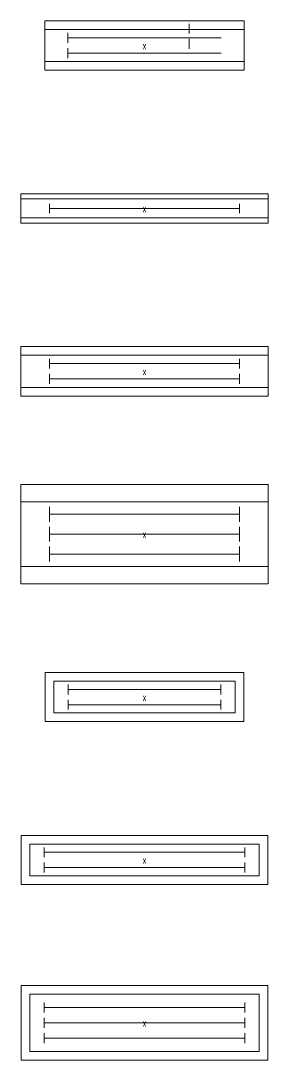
# Model space of a CAD drawing. Header units: metres. Extents: x -162 to 83385, y -62392 to -1971.
# Drawn here: x 44569 to 46116, y -16672 to -10176 of the extents above; entities that cross this region are included whole.
import ezdxf
from ezdxf.enums import TextEntityAlignment as Align

# ---------------------------------------------------------------- set-up
doc = ezdxf.new("R2010")
doc.units = ezdxf.units.M
doc.header["$LTSCALE"] = 0.5
for name, color, linetype, lineweight in [('ELIN_Attribut_01_Produkt_ID', 7, 'Continuous', 0), ('ELIN_Attribut_02_Stromkreis', 7, 'Continuous', 0), ('ELIN_Attribut_03_Verteilerbereich', 7, 'Continuous', 0), ('ELIN_Attribut_04_Montagehoehe', 7, 'Continuous', 0), ('ELIN_Attribut_05_Montageart', 7, 'Continuous', 0), ('ELIN_Attribut_06_Tuernummer', 7, 'Continuous', 0), ('ELIN_Attribut_07_Bemerkung', 7, 'Continuous', 0), ('ELIN_Attribut_08_Adresse', 7, 'Continuous', 0), ('ELIN_Attribut_10_AKZ1', 7, 'Continuous', 0), ('ELIN_Attribut_11_AKZ2', 7, 'Continuous', 0), ('ELIN_Attribut_12_Sonstiges1', 7, 'Continuous', 0), ('ELIN_Attribut_13_Sonstiges2', 7, 'Continuous', 0), ('ELIN_Attribut_14_Bauteil', 7, 'Continuous', 0), ('ELIN_Attribut_15_Ebene', 7, 'Continuous', 0), ('ELIN_Attribut_16_Raumnummer', 7, 'Continuous', 0), ('ELIN_Attribut_17_Raumname', 7, 'Continuous', 0), ('ELIN_Attribut_18_Montageabschnitt', 7, 'Continuous', 0), ('ELIN_Attribut_Basispunkt', 2, 'Continuous', 0), ('ELIN_Attribute_GEMOS', 11, 'Continuous', 0), ('ELIN_STS_DE_Einbauleuchte', 7, 'Continuous', 0), ('ELIN_STS_DE_Leuchten', 7, 'Continuous', 0), ('ELIN_STS_DE_Reinraumleuchte', 7, 'Continuous', 0)]:
    doc.layers.add(name, color=color, linetype=linetype, lineweight=lineweight)
doc.layers.get('0').off()
doc.styles.add('ELIN_Attribute', font='isocp.shx', dxfattribs={"width": 0.8})

# ---------------------------------------------------------------- blocks, each defined once
blk = doc.blocks.new('ELIN_STS_EINBAUL_1250_2F')
at = {"color": 0}
for p, q in [((-623.5, 154.5), (-623.5, -154.5)), ((623.5, 154.5), (-623.5, 154.5)), ((-623.5, 154.5), (623.5, 154.5)), ((623.5, -154.5), (623.5, 154.5)), ((-623.5, 100.4), (623.5, 100.4)), ((-479.3, 16.8), (-479.3, 78.6)), ((-479.3, 47.7), (479.3, 47.7)), ((-479.3, -16.8), (-479.3, -78.6)), ((-479.3, -47.7), (479.3, -47.7)), ((-623.5, -100.4), (623.5, -100.4)), ((-623.5, -154.5), (623.5, -154.5))]:
    blk.add_line(p, q, dxfattribs=at)
at = {"layer": 'ELIN_Attribut_01_Produkt_ID', "style": 'ELIN_Attribute', "width": 0.8, "flags": 8}
blk.add_attdef('01_PRODUKT_ID', (-586.5, -328.5, 0), '', height=150, dxfattribs=at)
at = {"layer": 'ELIN_Attribut_02_Stromkreis', "style": 'ELIN_Attribute', "width": 0.8, "flags": 8}
blk.add_attdef('02_STROMKREIS', (-586.5, 193.5, 0), '', height=150, dxfattribs=at)
at = {"layer": 'ELIN_Attribut_03_Verteilerbereich', "style": 'ELIN_Attribute', "width": 0.8, "flags": 8}
blk.add_attdef('03_VERTEILERBEREICH', (-247.5, -604.4, 0), '', height=125, dxfattribs=at)
at = {"layer": 'ELIN_Attribut_04_Montagehoehe', "style": 'ELIN_Attribute', "width": 0.8, "flags": 8}
blk.add_attdef('04_MONTAGEHOEHE', text='', height=125, dxfattribs=at).set_placement((-787.5, -54.7, 0), align=Align.RIGHT)
at = {"layer": 'ELIN_Attribut_05_Montageart', "style": 'ELIN_Attribute', "width": 0.8, "flags": 8}
blk.add_attdef('05_MONTAGEART', (-327, -328.5, 0), '', height=125, dxfattribs=at)
at = {"layer": 'ELIN_Attribut_06_Tuernummer', "style": 'ELIN_Attribute', "width": 0.8, "flags": 8}
blk.add_attdef('06_TUERNUMMER', text='', height=125, dxfattribs=at).set_placement((-708.5, -328.5, 0), align=Align.RIGHT)
at = {"layer": 'ELIN_Attribut_07_Bemerkung', "style": 'ELIN_Attribute', "width": 0.8, "flags": 8}
blk.add_attdef('07_BEMERKUNG', (-247.5, -804.4, 0), '', height=125, dxfattribs=at)
at = {"layer": 'ELIN_Attribut_08_Adresse', "style": 'ELIN_Attribute', "width": 0.8, "flags": 8}
blk.add_attdef('08_ADRESSE', (-247.5, -1004.4, 0), '', height=125, dxfattribs=at)
at = {"layer": 'ELIN_Attribut_10_AKZ1', "style": 'ELIN_Attribute', "width": 0.8, "flags": 8}
blk.add_attdef('10_AKZ1', (-247.5, -1404.4, 0), '', height=125, dxfattribs=at)
at = {"layer": 'ELIN_Attribut_11_AKZ2', "style": 'ELIN_Attribute', "width": 0.8, "flags": 8}
blk.add_attdef('11_AKZ2', (-247.5, -1604.4, 0), '', height=125, dxfattribs=at)
at = {"layer": 'ELIN_Attribut_12_Sonstiges1', "style": 'ELIN_Attribute', "width": 0.8, "flags": 8}
blk.add_attdef('12_SONSTIGES1', (-247.5, -1804.4, 0), '', height=125, dxfattribs=at)
at = {"layer": 'ELIN_Attribut_13_Sonstiges2', "style": 'ELIN_Attribute', "width": 0.8, "flags": 8}
blk.add_attdef('13_SONSTIGES2', (-247.5, -2004.4, 0), '', height=125, dxfattribs=at)
at = {"layer": 'ELIN_Attribut_14_Bauteil', "style": 'ELIN_Attribute', "width": 0.8, "flags": 8}
blk.add_attdef('14_BAUTEIL', (-247.5, -2204.4, 0), '', height=125, dxfattribs=at)
at = {"layer": 'ELIN_Attribut_15_Ebene', "style": 'ELIN_Attribute', "width": 0.8, "flags": 8}
blk.add_attdef('15_EBENE', (-247.5, -2404.4, 0), '', height=125, dxfattribs=at)
at = {"layer": 'ELIN_Attribut_16_Raumnummer', "style": 'ELIN_Attribute', "width": 0.8, "flags": 8}
blk.add_attdef('16_RAUMNUMMER', (-247.5, -2604.4, 0), '', height=125, dxfattribs=at)
at = {"layer": 'ELIN_Attribut_17_Raumname', "style": 'ELIN_Attribute', "width": 0.8, "flags": 8}
blk.add_attdef('17_RAUMNAME', (-247.5, -2804.4, 0), '', height=125, dxfattribs=at)
at = {"layer": 'ELIN_Attribut_18_Montageabschnitt', "style": 'ELIN_Attribute', "width": 0.8, "flags": 8}
blk.add_attdef('18_MONTAGEABSCHNITT', (-247.5, -3004.4, 0), '', height=125, dxfattribs=at)
at = {"layer": 'ELIN_Attribut_Basispunkt', "style": 'ELIN_Attribute', "width": 0.8, "flags": 8}
blk.add_attdef('Basispunkt', text='', height=50, dxfattribs=at).set_placement((0, 0), align=Align.MIDDLE)
at = {"layer": 'ELIN_Attribute_GEMOS', "style": 'ELIN_Attribute', "width": 0.6}
for tag, p in [('G01_PRO02ID', (1620.5, 183.6)), ('G02_BEZEICHNUNG', (1620.5, -14.6, 0)), ('G03_DESCRIPTION', (1620.5, -204.4, 0)), ('G04_GEMOS-SYMBOL', (1623.8, -404.4, 0)), ('G05_GEMOS-TYP', (1623.8, -604.4, 0)), ('G06_ORTSKENNUNG', (1620.5, -804.4, 0)), ('G08_FREI1', (1620.5, -1004.4, 0)), ('G08_FREI2', (1620.5, -1204.4, 0))]:
    blk.add_attdef(tag, p, '', height=125, dxfattribs=at)
blk = doc.blocks.new('ELIN_STS_EINBAUL_1550_1F')
at = {"color": 0}
for p, q in [((-773.5, 92), (773.5, 92)), ((-773.5, -92), (-773.5, 92)), ((773.5, 92), (-773.5, 92)), ((773.5, 92), (773.5, -92)), ((773.5, 59.8), (-773.5, 59.8)), ((-594.7, 29.4), (-594.7, -29.4)), ((594.7, 0), (-594.7, 0)), ((594.7, 29.4), (594.7, -29.4)), ((773.5, -59.8), (-773.5, -59.8)), ((773.5, -92), (-773.5, -92))]:
    blk.add_line(p, q, dxfattribs=at)
at = {"layer": 'ELIN_Attribut_01_Produkt_ID', "style": 'ELIN_Attribute', "width": 0.8, "flags": 8}
blk.add_attdef('01_PRODUKT_ID', (-619.5, -282, 0), '', height=150, dxfattribs=at)
at = {"layer": 'ELIN_Attribut_02_Stromkreis', "style": 'ELIN_Attribute', "width": 0.8, "flags": 8}
blk.add_attdef('02_STROMKREIS', (-553.5, 236.5), '', height=150, dxfattribs=at)
at = {"layer": 'ELIN_Attribut_03_Verteilerbereich', "style": 'ELIN_Attribute', "width": 0.8, "flags": 8}
blk.add_attdef('03_VERTEILERBEREICH', (-247.5, -604.4, 0), '', height=125, dxfattribs=at)
at = {"layer": 'ELIN_Attribut_04_Montagehoehe', "style": 'ELIN_Attribute', "width": 0.8, "flags": 8}
blk.add_attdef('04_MONTAGEHOEHE', text='', height=125, dxfattribs=at).set_placement((-920.5, -54.7, 0), align=Align.RIGHT)
at = {"layer": 'ELIN_Attribut_05_Montageart', "style": 'ELIN_Attribute', "width": 0.8, "flags": 8}
blk.add_attdef('05_MONTAGEART', (-364.5, -282, 0), '', height=125, dxfattribs=at)
at = {"layer": 'ELIN_Attribut_06_Tuernummer', "style": 'ELIN_Attribute', "width": 0.8, "flags": 8}
blk.add_attdef('06_TUERNUMMER', text='', height=125, dxfattribs=at).set_placement((-855, -282, 0), align=Align.RIGHT)
at = {"layer": 'ELIN_Attribut_07_Bemerkung', "style": 'ELIN_Attribute', "width": 0.8, "flags": 8}
blk.add_attdef('07_BEMERKUNG', (-247.5, -804.4, 0), '', height=125, dxfattribs=at)
at = {"layer": 'ELIN_Attribut_08_Adresse', "style": 'ELIN_Attribute', "width": 0.8, "flags": 8}
blk.add_attdef('08_ADRESSE', (-247.5, -1004.4, 0), '', height=125, dxfattribs=at)
at = {"layer": 'ELIN_Attribut_10_AKZ1', "style": 'ELIN_Attribute', "width": 0.8, "flags": 8}
blk.add_attdef('10_AKZ1', (-247.5, -1404.4, 0), '', height=125, dxfattribs=at)
at = {"layer": 'ELIN_Attribut_11_AKZ2', "style": 'ELIN_Attribute', "width": 0.8, "flags": 8}
blk.add_attdef('11_AKZ2', (-247.5, -1604.4, 0), '', height=125, dxfattribs=at)
at = {"layer": 'ELIN_Attribut_12_Sonstiges1', "style": 'ELIN_Attribute', "width": 0.8, "flags": 8}
blk.add_attdef('12_SONSTIGES1', (-247.5, -1804.4, 0), '', height=125, dxfattribs=at)
at = {"layer": 'ELIN_Attribut_13_Sonstiges2', "style": 'ELIN_Attribute', "width": 0.8, "flags": 8}
blk.add_attdef('13_SONSTIGES2', (-247.5, -2004.4, 0), '', height=125, dxfattribs=at)
at = {"layer": 'ELIN_Attribut_14_Bauteil', "style": 'ELIN_Attribute', "width": 0.8, "flags": 8}
blk.add_attdef('14_BAUTEIL', (-247.5, -2204.4, 0), '', height=125, dxfattribs=at)
at = {"layer": 'ELIN_Attribut_15_Ebene', "style": 'ELIN_Attribute', "width": 0.8, "flags": 8}
blk.add_attdef('15_EBENE', (-247.5, -2404.4, 0), '', height=125, dxfattribs=at)
at = {"layer": 'ELIN_Attribut_16_Raumnummer', "style": 'ELIN_Attribute', "width": 0.8, "flags": 8}
blk.add_attdef('16_RAUMNUMMER', (-247.5, -2604.4, 0), '', height=125, dxfattribs=at)
at = {"layer": 'ELIN_Attribut_17_Raumname', "style": 'ELIN_Attribute', "width": 0.8, "flags": 8}
blk.add_attdef('17_RAUMNAME', (-247.5, -2804.4, 0), '', height=125, dxfattribs=at)
at = {"layer": 'ELIN_Attribut_18_Montageabschnitt', "style": 'ELIN_Attribute', "width": 0.8, "flags": 8}
blk.add_attdef('18_MONTAGEABSCHNITT', (-247.5, -3004.4, 0), '', height=125, dxfattribs=at)
at = {"layer": 'ELIN_Attribut_Basispunkt', "style": 'ELIN_Attribute', "width": 0.8, "flags": 8}
blk.add_attdef('Basispunkt', text='', height=50, dxfattribs=at).set_placement((0, 0), align=Align.MIDDLE)
at = {"layer": 'ELIN_Attribute_GEMOS', "style": 'ELIN_Attribute', "width": 0.6}
for tag, p in [('G01_PRO02ID', (1620.5, 183.6)), ('G02_BEZEICHNUNG', (1620.5, -14.6, 0)), ('G03_DESCRIPTION', (1620.5, -204.4, 0)), ('G04_GEMOS-SYMBOL', (1623.8, -404.4, 0)), ('G05_GEMOS-TYP', (1623.8, -604.4, 0)), ('G06_ORTSKENNUNG', (1620.5, -804.4, 0)), ('G08_FREI1', (1620.5, -1004.4, 0)), ('G08_FREI2', (1620.5, -1204.4, 0))]:
    blk.add_attdef(tag, p, '', height=125, dxfattribs=at)
blk = doc.blocks.new('ELIN_STS_EINBAUL_1550_2F')
at = {"color": 0}
for p, q in [((-773.5, 154.5), (773.5, 154.5)), ((-773.5, -154.5), (-773.5, 154.5)), ((773.5, 154.5), (-773.5, 154.5)), ((773.5, 154.5), (773.5, -154.5)), ((773.5, 100.4), (-773.5, 100.4)), ((-594.7, 16.8), (-594.7, 78.6)), ((594.7, 16.8), (594.7, 78.6)), ((594.7, 47.7), (-594.7, 47.7)), ((-594.7, -16.8), (-594.7, -78.6)), ((594.7, -47.7), (-594.7, -47.7)), ((594.7, -16.8), (594.7, -78.6)), ((773.5, -100.4), (-773.5, -100.4)), ((773.5, -154.5), (-773.5, -154.5))]:
    blk.add_line(p, q, dxfattribs=at)
at = {"layer": 'ELIN_Attribut_01_Produkt_ID', "style": 'ELIN_Attribute', "width": 0.8, "flags": 8}
blk.add_attdef('01_PRODUKT_ID', (-623.5, -322.5, 0), '', height=150, dxfattribs=at)
at = {"layer": 'ELIN_Attribut_02_Stromkreis', "style": 'ELIN_Attribute', "width": 0.8, "flags": 8}
blk.add_attdef('02_STROMKREIS', (-564.5, 272.5), '', height=150, dxfattribs=at)
at = {"layer": 'ELIN_Attribut_03_Verteilerbereich', "style": 'ELIN_Attribute', "width": 0.8, "flags": 8}
blk.add_attdef('03_VERTEILERBEREICH', (-247.5, -604.4, 0), '', height=125, dxfattribs=at)
at = {"layer": 'ELIN_Attribut_04_Montagehoehe', "style": 'ELIN_Attribute', "width": 0.8, "flags": 8}
blk.add_attdef('04_MONTAGEHOEHE', text='', height=125, dxfattribs=at).set_placement((-925, -54.7, 0), align=Align.RIGHT)
at = {"layer": 'ELIN_Attribut_05_Montageart', "style": 'ELIN_Attribute', "width": 0.8, "flags": 8}
blk.add_attdef('05_MONTAGEART', (-367, -322.5, 0), '', height=125, dxfattribs=at)
at = {"layer": 'ELIN_Attribut_06_Tuernummer', "style": 'ELIN_Attribute', "width": 0.8, "flags": 8}
blk.add_attdef('06_TUERNUMMER', text='', height=125, dxfattribs=at).set_placement((-850.5, -322.5, 0), align=Align.RIGHT)
at = {"layer": 'ELIN_Attribut_07_Bemerkung', "style": 'ELIN_Attribute', "width": 0.8, "flags": 8}
blk.add_attdef('07_BEMERKUNG', (-247.5, -804.4, 0), '', height=125, dxfattribs=at)
at = {"layer": 'ELIN_Attribut_08_Adresse', "style": 'ELIN_Attribute', "width": 0.8, "flags": 8}
blk.add_attdef('08_ADRESSE', (-247.5, -1004.4, 0), '', height=125, dxfattribs=at)
at = {"layer": 'ELIN_Attribut_10_AKZ1', "style": 'ELIN_Attribute', "width": 0.8, "flags": 8}
blk.add_attdef('10_AKZ1', (-247.5, -1404.4, 0), '', height=125, dxfattribs=at)
at = {"layer": 'ELIN_Attribut_11_AKZ2', "style": 'ELIN_Attribute', "width": 0.8, "flags": 8}
blk.add_attdef('11_AKZ2', (-247.5, -1604.4, 0), '', height=125, dxfattribs=at)
at = {"layer": 'ELIN_Attribut_12_Sonstiges1', "style": 'ELIN_Attribute', "width": 0.8, "flags": 8}
blk.add_attdef('12_SONSTIGES1', (-247.5, -1804.4, 0), '', height=125, dxfattribs=at)
at = {"layer": 'ELIN_Attribut_13_Sonstiges2', "style": 'ELIN_Attribute', "width": 0.8, "flags": 8}
blk.add_attdef('13_SONSTIGES2', (-247.5, -2004.4, 0), '', height=125, dxfattribs=at)
at = {"layer": 'ELIN_Attribut_14_Bauteil', "style": 'ELIN_Attribute', "width": 0.8, "flags": 8}
blk.add_attdef('14_BAUTEIL', (-247.5, -2204.4, 0), '', height=125, dxfattribs=at)
at = {"layer": 'ELIN_Attribut_15_Ebene', "style": 'ELIN_Attribute', "width": 0.8, "flags": 8}
blk.add_attdef('15_EBENE', (-247.5, -2404.4, 0), '', height=125, dxfattribs=at)
at = {"layer": 'ELIN_Attribut_16_Raumnummer', "style": 'ELIN_Attribute', "width": 0.8, "flags": 8}
blk.add_attdef('16_RAUMNUMMER', (-247.5, -2604.4, 0), '', height=125, dxfattribs=at)
at = {"layer": 'ELIN_Attribut_17_Raumname', "style": 'ELIN_Attribute', "width": 0.8, "flags": 8}
blk.add_attdef('17_RAUMNAME', (-247.5, -2804.4, 0), '', height=125, dxfattribs=at)
at = {"layer": 'ELIN_Attribut_18_Montageabschnitt', "style": 'ELIN_Attribute', "width": 0.8, "flags": 8}
blk.add_attdef('18_MONTAGEABSCHNITT', (-247.5, -3004.4, 0), '', height=125, dxfattribs=at)
at = {"layer": 'ELIN_Attribut_Basispunkt', "style": 'ELIN_Attribute', "width": 0.8, "flags": 8}
blk.add_attdef('Basispunkt', text='', height=50, dxfattribs=at).set_placement((0, 0), align=Align.MIDDLE)
at = {"layer": 'ELIN_Attribute_GEMOS', "style": 'ELIN_Attribute', "width": 0.6}
for tag, p in [('G01_PRO02ID', (1620.5, 183.6)), ('G02_BEZEICHNUNG', (1620.5, -14.6, 0)), ('G03_DESCRIPTION', (1620.5, -204.4, 0)), ('G04_GEMOS-SYMBOL', (1623.8, -404.4, 0)), ('G05_GEMOS-TYP', (1623.8, -604.4, 0)), ('G06_ORTSKENNUNG', (1620.5, -804.4, 0)), ('G08_FREI1', (1620.5, -1004.4, 0)), ('G08_FREI2', (1620.5, -1204.4, 0))]:
    blk.add_attdef(tag, p, '', height=125, dxfattribs=at)
blk = doc.blocks.new('ELIN_STS_EINBAUL_1550_3F')
at = {"color": 0}
for p, q in [((-773.5, 311), (-773.5, -311)), ((773.5, 311), (-773.5, 311)), ((-773.5, 311), (773.5, 311)), ((773.5, -311), (773.5, 311)), ((-773.5, 202.1), (773.5, 202.1)), ((-594.7, 171), (-594.7, 77.7)), ((594.7, 171), (594.7, 77.7)), ((-594.7, 124.4), (594.7, 124.4)), ((-594.7, 46.6), (-594.7, -46.6)), ((-594.7, 0), (594.7, 0)), ((594.7, 46.6), (594.7, -46.6)), ((-594.7, -77.7), (-594.7, -171)), ((-594.7, -124.4), (594.7, -124.4)), ((594.7, -77.7), (594.7, -171)), ((-773.5, -202.1), (773.5, -202.1)), ((-773.5, -311), (773.5, -311))]:
    blk.add_line(p, q, dxfattribs=at)
at = {"layer": 'ELIN_Attribut_01_Produkt_ID', "style": 'ELIN_Attribute', "width": 0.8, "flags": 8}
blk.add_attdef('01_PRODUKT_ID', (-622, -523, 0), '', height=150, dxfattribs=at)
at = {"layer": 'ELIN_Attribut_02_Stromkreis', "style": 'ELIN_Attribute', "width": 0.8, "flags": 8}
blk.add_attdef('02_STROMKREIS', (-622, 380.5, 0), '', height=150, dxfattribs=at)
at = {"layer": 'ELIN_Attribut_03_Verteilerbereich', "style": 'ELIN_Attribute', "width": 0.8, "flags": 8}
blk.add_attdef('03_VERTEILERBEREICH', (-247.5, -804.4, 0), '', height=125, dxfattribs=at)
at = {"layer": 'ELIN_Attribut_04_Montagehoehe', "style": 'ELIN_Attribute', "width": 0.8, "flags": 8}
blk.add_attdef('04_MONTAGEHOEHE', text='', height=125, dxfattribs=at).set_placement((-941, -54.7, 0), align=Align.RIGHT)
at = {"layer": 'ELIN_Attribut_05_Montageart', "style": 'ELIN_Attribute', "width": 0.8, "flags": 8}
blk.add_attdef('05_MONTAGEART', (-364.5, -523, 0), '', height=125, dxfattribs=at)
at = {"layer": 'ELIN_Attribut_06_Tuernummer', "style": 'ELIN_Attribute', "width": 0.8, "flags": 8}
blk.add_attdef('06_TUERNUMMER', text='', height=125, dxfattribs=at).set_placement((-858, -254.7, 0), align=Align.RIGHT)
at = {"layer": 'ELIN_Attribut_07_Bemerkung', "style": 'ELIN_Attribute', "width": 0.8, "flags": 8}
blk.add_attdef('07_BEMERKUNG', (-247.5, -1004.4, 0), '', height=125, dxfattribs=at)
at = {"layer": 'ELIN_Attribut_08_Adresse', "style": 'ELIN_Attribute', "width": 0.8, "flags": 8}
blk.add_attdef('08_ADRESSE', (-247.5, -1204.4, 0), '', height=125, dxfattribs=at)
at = {"layer": 'ELIN_Attribut_10_AKZ1', "style": 'ELIN_Attribute', "width": 0.8, "flags": 8}
blk.add_attdef('10_AKZ1', (-247.5, -1604.4, 0), '', height=125, dxfattribs=at)
at = {"layer": 'ELIN_Attribut_11_AKZ2', "style": 'ELIN_Attribute', "width": 0.8, "flags": 8}
blk.add_attdef('11_AKZ2', (-247.5, -1804.4, 0), '', height=125, dxfattribs=at)
at = {"layer": 'ELIN_Attribut_12_Sonstiges1', "style": 'ELIN_Attribute', "width": 0.8, "flags": 8}
blk.add_attdef('12_SONSTIGES1', (-247.5, -2004.4, 0), '', height=125, dxfattribs=at)
at = {"layer": 'ELIN_Attribut_13_Sonstiges2', "style": 'ELIN_Attribute', "width": 0.8, "flags": 8}
blk.add_attdef('13_SONSTIGES2', (-247.5, -2204.4, 0), '', height=125, dxfattribs=at)
at = {"layer": 'ELIN_Attribut_14_Bauteil', "style": 'ELIN_Attribute', "width": 0.8, "flags": 8}
blk.add_attdef('14_BAUTEIL', (-247.5, -2404.4, 0), '', height=125, dxfattribs=at)
at = {"layer": 'ELIN_Attribut_15_Ebene', "style": 'ELIN_Attribute', "width": 0.8, "flags": 8}
blk.add_attdef('15_EBENE', (-247.5, -2604.4, 0), '', height=125, dxfattribs=at)
at = {"layer": 'ELIN_Attribut_16_Raumnummer', "style": 'ELIN_Attribute', "width": 0.8, "flags": 8}
blk.add_attdef('16_RAUMNUMMER', (-247.5, -2804.4, 0), '', height=125, dxfattribs=at)
at = {"layer": 'ELIN_Attribut_17_Raumname', "style": 'ELIN_Attribute', "width": 0.8, "flags": 8}
blk.add_attdef('17_RAUMNAME', (-247.5, -3004.4, 0), '', height=125, dxfattribs=at)
at = {"layer": 'ELIN_Attribut_18_Montageabschnitt', "style": 'ELIN_Attribute', "width": 0.8, "flags": 8}
blk.add_attdef('18_MONTAGEABSCHNITT', (-247.5, -3204.4, 0), '', height=125, dxfattribs=at)
at = {"layer": 'ELIN_Attribut_Basispunkt', "style": 'ELIN_Attribute', "width": 0.8, "flags": 8}
blk.add_attdef('Basispunkt', text='', height=50, dxfattribs=at).set_placement((0, 0), align=Align.MIDDLE)
at = {"layer": 'ELIN_Attribute_GEMOS', "style": 'ELIN_Attribute', "width": 0.6}
for tag, p in [('G01_PRO02ID', (1620.5, 183.6)), ('G02_BEZEICHNUNG', (1620.5, -14.6, 0)), ('G03_DESCRIPTION', (1620.5, -204.4, 0)), ('G04_GEMOS-SYMBOL', (1623.8, -404.4, 0)), ('G05_GEMOS-TYP', (1623.8, -604.4, 0)), ('G06_ORTSKENNUNG', (1620.5, -804.4, 0)), ('G08_FREI1', (1620.5, -1004.4, 0)), ('G08_FREI2', (1620.5, -1204.4, 0))]:
    blk.add_attdef(tag, p, '', height=125, dxfattribs=at)
blk = doc.blocks.new('ELIN_STS_RRL_1250_2F')
at = {"color": 0}
for p, q in [((-620.5, 153.5), (-620.5, -153.5)), ((620.5, 153.5), (-620.5, 153.5)), ((620.5, -153.5), (620.5, 153.5)), ((-566.4, 99.4), (566.4, 99.4)), ((-476.3, 16.8), (-476.3, 78.6)), ((476.3, 16.8), (476.3, 78.6)), ((-476.3, 47.7), (476.3, 47.7)), ((-476.3, -16.8), (-476.3, -78.6)), ((-476.3, -47.7), (476.3, -47.7)), ((476.3, -16.8), (476.3, -78.6)), ((-566.4, -99.4), (566.4, -99.4)), ((-620.5, -153.5), (620.5, -153.5))]:
    blk.add_line(p, q, dxfattribs=at)
at = {"color": 0, "ltscale": 0.4}
for p, q in [((-566.4, 99.4), (-566.4, -99.4)), ((566.4, 99.4), (566.4, -99.4))]:
    blk.add_line(p, q, dxfattribs=at)
at = {"layer": 'ELIN_Attribut_01_Produkt_ID', "style": 'ELIN_Attribute', "width": 0.8, "flags": 8}
blk.add_attdef('01_PRODUKT_ID', (-601.5, -331.5, 0), '', height=150, dxfattribs=at)
at = {"layer": 'ELIN_Attribut_02_Stromkreis', "style": 'ELIN_Attribute', "width": 0.8, "flags": 8}
blk.add_attdef('02_STROMKREIS', (-607, 254), '', height=150, dxfattribs=at)
at = {"layer": 'ELIN_Attribut_03_Verteilerbereich', "style": 'ELIN_Attribute', "width": 0.8, "flags": 8}
blk.add_attdef('03_VERTEILERBEREICH', (-247.5, -604.4, 0), '', height=125, dxfattribs=at)
at = {"layer": 'ELIN_Attribut_04_Montagehoehe', "style": 'ELIN_Attribute', "width": 0.8, "flags": 8}
blk.add_attdef('04_MONTAGEHOEHE', text='', height=125, dxfattribs=at).set_placement((-772, -54.7, 0), align=Align.RIGHT)
at = {"layer": 'ELIN_Attribut_05_Montageart', "style": 'ELIN_Attribute', "width": 0.8, "flags": 8}
blk.add_attdef('05_MONTAGEART', (-342, -331.5, 0), '', height=125, dxfattribs=at)
at = {"layer": 'ELIN_Attribut_06_Tuernummer', "style": 'ELIN_Attribute', "width": 0.8, "flags": 8}
blk.add_attdef('06_TUERNUMMER', text='', height=125, dxfattribs=at).set_placement((-697.5, -331.5, 0), align=Align.RIGHT)
at = {"layer": 'ELIN_Attribut_07_Bemerkung', "style": 'ELIN_Attribute', "width": 0.8, "flags": 8}
blk.add_attdef('07_BEMERKUNG', (-247.5, -804.4, 0), '', height=125, dxfattribs=at)
at = {"layer": 'ELIN_Attribut_08_Adresse', "style": 'ELIN_Attribute', "width": 0.8, "flags": 8}
blk.add_attdef('08_ADRESSE', (-247.5, -1004.4, 0), '', height=125, dxfattribs=at)
at = {"layer": 'ELIN_Attribut_10_AKZ1', "style": 'ELIN_Attribute', "width": 0.8, "flags": 8}
blk.add_attdef('10_AKZ1', (-247.5, -1404.4, 0), '', height=125, dxfattribs=at)
at = {"layer": 'ELIN_Attribut_11_AKZ2', "style": 'ELIN_Attribute', "width": 0.8, "flags": 8}
blk.add_attdef('11_AKZ2', (-247.5, -1604.4, 0), '', height=125, dxfattribs=at)
at = {"layer": 'ELIN_Attribut_12_Sonstiges1', "style": 'ELIN_Attribute', "width": 0.8, "flags": 8}
blk.add_attdef('12_SONSTIGES1', (-247.5, -1804.4, 0), '', height=125, dxfattribs=at)
at = {"layer": 'ELIN_Attribut_13_Sonstiges2', "style": 'ELIN_Attribute', "width": 0.8, "flags": 8}
blk.add_attdef('13_SONSTIGES2', (-247.5, -2004.4, 0), '', height=125, dxfattribs=at)
at = {"layer": 'ELIN_Attribut_14_Bauteil', "style": 'ELIN_Attribute', "width": 0.8, "flags": 8}
blk.add_attdef('14_BAUTEIL', (-247.5, -2204.4, 0), '', height=125, dxfattribs=at)
at = {"layer": 'ELIN_Attribut_15_Ebene', "style": 'ELIN_Attribute', "width": 0.8, "flags": 8}
blk.add_attdef('15_EBENE', (-247.5, -2404.4, 0), '', height=125, dxfattribs=at)
at = {"layer": 'ELIN_Attribut_16_Raumnummer', "style": 'ELIN_Attribute', "width": 0.8, "flags": 8}
blk.add_attdef('16_RAUMNUMMER', (-247.5, -2604.4, 0), '', height=125, dxfattribs=at)
at = {"layer": 'ELIN_Attribut_17_Raumname', "style": 'ELIN_Attribute', "width": 0.8, "flags": 8}
blk.add_attdef('17_RAUMNAME', (-247.5, -2804.4, 0), '', height=125, dxfattribs=at)
at = {"layer": 'ELIN_Attribut_18_Montageabschnitt', "style": 'ELIN_Attribute', "width": 0.8, "flags": 8}
blk.add_attdef('18_MONTAGEABSCHNITT', (-247.5, -3004.4, 0), '', height=125, dxfattribs=at)
at = {"layer": 'ELIN_Attribut_Basispunkt', "style": 'ELIN_Attribute', "width": 0.8, "flags": 8}
blk.add_attdef('Basispunkt', text='', height=50, dxfattribs=at).set_placement((0, 0), align=Align.MIDDLE)
at = {"layer": 'ELIN_Attribute_GEMOS', "style": 'ELIN_Attribute', "width": 0.6}
for tag, p in [('G01_PRO02ID', (1620.5, 183.6)), ('G02_BEZEICHNUNG', (1620.5, -14.6, 0)), ('G03_DESCRIPTION', (1620.5, -204.4, 0)), ('G04_GEMOS-SYMBOL', (1623.8, -404.4, 0)), ('G05_GEMOS-TYP', (1623.8, -604.4, 0)), ('G06_ORTSKENNUNG', (1620.5, -804.4, 0)), ('G08_FREI1', (1620.5, -1004.4, 0)), ('G08_FREI2', (1620.5, -1204.4, 0))]:
    blk.add_attdef(tag, p, '', height=125, dxfattribs=at)
blk = doc.blocks.new('ELIN_STS_RRL_1550_2F')
at = {"color": 0}
for p, q in [((770.5, 153.5), (-770.5, 153.5)), ((-770.5, 153.5), (-770.5, -153.5)), ((770.5, -153.5), (770.5, 153.5)), ((-716.4, 99.4), (716.4, 99.4)), ((-626.3, 16.8), (-626.3, 78.6)), ((626.3, 16.8), (626.3, 78.6)), ((-626.3, 47.7), (626.3, 47.7)), ((-626.3, -16.8), (-626.3, -78.6)), ((-626.3, -47.7), (626.3, -47.7)), ((626.3, -16.8), (626.3, -78.6)), ((-716.4, -99.4), (716.4, -99.4)), ((-770.5, -153.5), (770.5, -153.5))]:
    blk.add_line(p, q, dxfattribs=at)
at = {"color": 0, "ltscale": 0.4}
for p, q in [((-716.4, -99.4), (-716.4, 99.4)), ((716.4, -99.4), (716.4, 99.4))]:
    blk.add_line(p, q, dxfattribs=at)
at = {"layer": 'ELIN_Attribut_01_Produkt_ID', "style": 'ELIN_Attribute', "width": 0.8, "flags": 8}
blk.add_attdef('01_PRODUKT_ID', (-615, -336, 0), '', height=150, dxfattribs=at)
at = {"layer": 'ELIN_Attribut_02_Stromkreis', "style": 'ELIN_Attribute', "width": 0.8, "flags": 8}
blk.add_attdef('02_STROMKREIS', (-550.5, 262.5), '', height=150, dxfattribs=at)
at = {"layer": 'ELIN_Attribut_03_Verteilerbereich', "style": 'ELIN_Attribute', "width": 0.8, "flags": 8}
blk.add_attdef('03_VERTEILERBEREICH', (-247.5, -604.4, 0), '', height=125, dxfattribs=at)
at = {"layer": 'ELIN_Attribut_04_Montagehoehe', "style": 'ELIN_Attribute', "width": 0.8, "flags": 8}
blk.add_attdef('04_MONTAGEHOEHE', text='', height=125, dxfattribs=at).set_placement((-916.5, -54.7, 0), align=Align.RIGHT)
at = {"layer": 'ELIN_Attribut_05_Montageart', "style": 'ELIN_Attribute', "width": 0.8, "flags": 8}
blk.add_attdef('05_MONTAGEART', (-355.5, -336, 0), '', height=125, dxfattribs=at)
at = {"layer": 'ELIN_Attribut_06_Tuernummer', "style": 'ELIN_Attribute', "width": 0.8, "flags": 8}
blk.add_attdef('06_TUERNUMMER', text='', height=125, dxfattribs=at).set_placement((-842.5, -336, 0), align=Align.RIGHT)
at = {"layer": 'ELIN_Attribut_07_Bemerkung', "style": 'ELIN_Attribute', "width": 0.8, "flags": 8}
blk.add_attdef('07_BEMERKUNG', (-247.5, -804.4, 0), '', height=125, dxfattribs=at)
at = {"layer": 'ELIN_Attribut_08_Adresse', "style": 'ELIN_Attribute', "width": 0.8, "flags": 8}
blk.add_attdef('08_ADRESSE', (-247.5, -1004.4, 0), '', height=125, dxfattribs=at)
at = {"layer": 'ELIN_Attribut_10_AKZ1', "style": 'ELIN_Attribute', "width": 0.8, "flags": 8}
blk.add_attdef('10_AKZ1', (-247.5, -1404.4, 0), '', height=125, dxfattribs=at)
at = {"layer": 'ELIN_Attribut_11_AKZ2', "style": 'ELIN_Attribute', "width": 0.8, "flags": 8}
blk.add_attdef('11_AKZ2', (-247.5, -1604.4, 0), '', height=125, dxfattribs=at)
at = {"layer": 'ELIN_Attribut_12_Sonstiges1', "style": 'ELIN_Attribute', "width": 0.8, "flags": 8}
blk.add_attdef('12_SONSTIGES1', (-247.5, -1804.4, 0), '', height=125, dxfattribs=at)
at = {"layer": 'ELIN_Attribut_13_Sonstiges2', "style": 'ELIN_Attribute', "width": 0.8, "flags": 8}
blk.add_attdef('13_SONSTIGES2', (-247.5, -2004.4, 0), '', height=125, dxfattribs=at)
at = {"layer": 'ELIN_Attribut_14_Bauteil', "style": 'ELIN_Attribute', "width": 0.8, "flags": 8}
blk.add_attdef('14_BAUTEIL', (-247.5, -2204.4, 0), '', height=125, dxfattribs=at)
at = {"layer": 'ELIN_Attribut_15_Ebene', "style": 'ELIN_Attribute', "width": 0.8, "flags": 8}
blk.add_attdef('15_EBENE', (-247.5, -2404.4, 0), '', height=125, dxfattribs=at)
at = {"layer": 'ELIN_Attribut_16_Raumnummer', "style": 'ELIN_Attribute', "width": 0.8, "flags": 8}
blk.add_attdef('16_RAUMNUMMER', (-247.5, -2604.4, 0), '', height=125, dxfattribs=at)
at = {"layer": 'ELIN_Attribut_17_Raumname', "style": 'ELIN_Attribute', "width": 0.8, "flags": 8}
blk.add_attdef('17_RAUMNAME', (-247.5, -2804.4, 0), '', height=125, dxfattribs=at)
at = {"layer": 'ELIN_Attribut_18_Montageabschnitt', "style": 'ELIN_Attribute', "width": 0.8, "flags": 8}
blk.add_attdef('18_MONTAGEABSCHNITT', (-247.5, -3004.4, 0), '', height=125, dxfattribs=at)
at = {"layer": 'ELIN_Attribut_Basispunkt', "style": 'ELIN_Attribute', "width": 0.8, "flags": 8}
blk.add_attdef('Basispunkt', text='', height=50, dxfattribs=at).set_placement((0, 0), align=Align.MIDDLE)
at = {"layer": 'ELIN_Attribute_GEMOS', "style": 'ELIN_Attribute', "width": 0.6}
for tag, p in [('G01_PRO02ID', (1620.5, 183.6)), ('G02_BEZEICHNUNG', (1620.5, -14.6, 0)), ('G03_DESCRIPTION', (1620.5, -204.4, 0)), ('G04_GEMOS-SYMBOL', (1623.8, -404.4, 0)), ('G05_GEMOS-TYP', (1623.8, -604.4, 0)), ('G06_ORTSKENNUNG', (1620.5, -804.4, 0)), ('G08_FREI1', (1620.5, -1004.4, 0)), ('G08_FREI2', (1620.5, -1204.4, 0))]:
    blk.add_attdef(tag, p, '', height=125, dxfattribs=at)
blk = doc.blocks.new('ELIN_STS_RRL_1550_3F')
at = {"color": 0}
for p, q in [((770.5, 233.5), (-770.5, 233.5)), ((-770.5, 233.5), (-770.5, -233.5)), ((770.5, -233.5), (770.5, 233.5)), ((-716.4, 179.4), (716.4, 179.4)), ((-626.3, 64.5), (-626.3, 126.3)), ((-626.3, 95.4), (626.3, 95.4)), ((626.3, 64.5), (626.3, 126.3)), ((-626.3, 30.9), (-626.3, -30.9)), ((-626.3, 0), (626.3, 0)), ((626.3, 30.9), (626.3, -30.9)), ((-626.3, -64.5), (-626.3, -126.3)), ((626.3, -64.5), (626.3, -126.3)), ((-626.3, -95.4), (626.3, -95.4)), ((-716.4, -179.4), (716.4, -179.4)), ((-770.5, -233.5), (770.5, -233.5))]:
    blk.add_line(p, q, dxfattribs=at)
at = {"color": 0, "ltscale": 0.4}
for p, q in [((-716.4, -179.4), (-716.4, 179.4)), ((716.4, 179.4), (716.4, -179.4))]:
    blk.add_line(p, q, dxfattribs=at)
at = {"layer": 'ELIN_Attribut_01_Produkt_ID', "style": 'ELIN_Attribute', "width": 0.8, "flags": 8}
blk.add_attdef('01_PRODUKT_ID', (-616.5, -432, 0), '', height=150, dxfattribs=at)
at = {"layer": 'ELIN_Attribut_02_Stromkreis', "style": 'ELIN_Attribute', "width": 0.8, "flags": 8}
blk.add_attdef('02_STROMKREIS', (-574.5, 381), '', height=150, dxfattribs=at)
at = {"layer": 'ELIN_Attribut_03_Verteilerbereich', "style": 'ELIN_Attribute', "width": 0.8, "flags": 8}
blk.add_attdef('03_VERTEILERBEREICH', (-247.5, -604.4, 0), '', height=125, dxfattribs=at)
at = {"layer": 'ELIN_Attribut_04_Montagehoehe', "style": 'ELIN_Attribute', "width": 0.8, "flags": 8}
blk.add_attdef('04_MONTAGEHOEHE', text='', height=125, dxfattribs=at).set_placement((-968.5, -54.7, 0), align=Align.RIGHT)
at = {"layer": 'ELIN_Attribut_05_Montageart', "style": 'ELIN_Attribute', "width": 0.8, "flags": 8}
blk.add_attdef('05_MONTAGEART', (-359.5, -432, 0), '', height=125, dxfattribs=at)
at = {"layer": 'ELIN_Attribut_06_Tuernummer', "style": 'ELIN_Attribute', "width": 0.8, "flags": 8}
blk.add_attdef('06_TUERNUMMER', text='', height=125, dxfattribs=at).set_placement((-884.5, -254.7, 0), align=Align.RIGHT)
at = {"layer": 'ELIN_Attribut_07_Bemerkung', "style": 'ELIN_Attribute', "width": 0.8, "flags": 8}
blk.add_attdef('07_BEMERKUNG', (-247.5, -804.4, 0), '', height=125, dxfattribs=at)
at = {"layer": 'ELIN_Attribut_08_Adresse', "style": 'ELIN_Attribute', "width": 0.8, "flags": 8}
blk.add_attdef('08_ADRESSE', (-247.5, -1004.4, 0), '', height=125, dxfattribs=at)
at = {"layer": 'ELIN_Attribut_10_AKZ1', "style": 'ELIN_Attribute', "width": 0.8, "flags": 8}
blk.add_attdef('10_AKZ1', (-247.5, -1404.4, 0), '', height=125, dxfattribs=at)
at = {"layer": 'ELIN_Attribut_11_AKZ2', "style": 'ELIN_Attribute', "width": 0.8, "flags": 8}
blk.add_attdef('11_AKZ2', (-247.5, -1604.4, 0), '', height=125, dxfattribs=at)
at = {"layer": 'ELIN_Attribut_12_Sonstiges1', "style": 'ELIN_Attribute', "width": 0.8, "flags": 8}
blk.add_attdef('12_SONSTIGES1', (-247.5, -1804.4, 0), '', height=125, dxfattribs=at)
at = {"layer": 'ELIN_Attribut_13_Sonstiges2', "style": 'ELIN_Attribute', "width": 0.8, "flags": 8}
blk.add_attdef('13_SONSTIGES2', (-247.5, -2004.4, 0), '', height=125, dxfattribs=at)
at = {"layer": 'ELIN_Attribut_14_Bauteil', "style": 'ELIN_Attribute', "width": 0.8, "flags": 8}
blk.add_attdef('14_BAUTEIL', (-247.5, -2204.4, 0), '', height=125, dxfattribs=at)
at = {"layer": 'ELIN_Attribut_15_Ebene', "style": 'ELIN_Attribute', "width": 0.8, "flags": 8}
blk.add_attdef('15_EBENE', (-247.5, -2404.4, 0), '', height=125, dxfattribs=at)
at = {"layer": 'ELIN_Attribut_16_Raumnummer', "style": 'ELIN_Attribute', "width": 0.8, "flags": 8}
blk.add_attdef('16_RAUMNUMMER', (-247.5, -2604.4, 0), '', height=125, dxfattribs=at)
at = {"layer": 'ELIN_Attribut_17_Raumname', "style": 'ELIN_Attribute', "width": 0.8, "flags": 8}
blk.add_attdef('17_RAUMNAME', (-247.5, -2804.4, 0), '', height=125, dxfattribs=at)
at = {"layer": 'ELIN_Attribut_18_Montageabschnitt', "style": 'ELIN_Attribute', "width": 0.8, "flags": 8}
blk.add_attdef('18_MONTAGEABSCHNITT', (-247.5, -3004.4, 0), '', height=125, dxfattribs=at)
at = {"layer": 'ELIN_Attribut_Basispunkt', "style": 'ELIN_Attribute', "width": 0.8, "flags": 8}
blk.add_attdef('Basispunkt', text='', height=50, dxfattribs=at).set_placement((0, 0), align=Align.MIDDLE)
at = {"layer": 'ELIN_Attribute_GEMOS', "style": 'ELIN_Attribute', "width": 0.6}
for tag, p in [('G01_PRO02ID', (1620.5, 183.6)), ('G02_BEZEICHNUNG', (1620.5, -14.6, 0)), ('G03_DESCRIPTION', (1620.5, -204.4, 0)), ('G04_GEMOS-SYMBOL', (1623.8, -404.4, 0)), ('G05_GEMOS-TYP', (1623.8, -604.4, 0)), ('G06_ORTSKENNUNG', (1620.5, -804.4, 0)), ('G08_FREI1', (1620.5, -1004.4, 0)), ('G08_FREI2', (1620.5, -1204.4, 0))]:
    blk.add_attdef(tag, p, '', height=125, dxfattribs=at)

msp = doc.modelspace()

# ---------------------------------------------------------------- linework, layer by layer
at = {"layer": 'ELIN_STS_DE_Leuchten', "lineweight": 0}
for p, q in [((45621.5, -10256.2), (45621.5, -10194.4)), ((45621.5, -10289.9), (45621.5, -10351.7))]:
    msp.add_line(p, q, dxfattribs=at)

# ---------------------------------------------------------------- block references
at = {"layer": 'ELIN_STS_DE_Einbauleuchte', "lineweight": 0}
ref = msp.add_blockref('ELIN_STS_EINBAUL_1250_2F', (45342.1, -10330.7), dxfattribs=at)
ref.add_attrib('Basispunkt', 'x', dxfattribs={"layer": 'ELIN_Attribut_Basispunkt', "height": 50, "style": 'ELIN_Attribute', "width": 0.8}).set_placement((45342.1, -10330.7), align=Align.MIDDLE)
ref = msp.add_blockref('ELIN_STS_EINBAUL_1550_1F', (45342.1, -11348.6), dxfattribs=at)
ref.add_attrib('Basispunkt', 'x', dxfattribs={"layer": 'ELIN_Attribut_Basispunkt', "height": 50, "style": 'ELIN_Attribute', "width": 0.8}).set_placement((45342.1, -11348.6), align=Align.MIDDLE)
ref = msp.add_blockref('ELIN_STS_EINBAUL_1550_2F', (45342.1, -12366.5), dxfattribs=at)
ref.add_attrib('Basispunkt', 'x', dxfattribs={"layer": 'ELIN_Attribut_Basispunkt', "height": 50, "style": 'ELIN_Attribute', "width": 0.8}).set_placement((45342.1, -12366.5), align=Align.MIDDLE)
ref = msp.add_blockref('ELIN_STS_EINBAUL_1550_3F', (45342.1, -13384.4), dxfattribs=at)
ref.add_attrib('Basispunkt', 'x', dxfattribs={"layer": 'ELIN_Attribut_Basispunkt', "height": 50, "style": 'ELIN_Attribute', "width": 0.8}).set_placement((45342.1, -13384.4), align=Align.MIDDLE)
at = {"layer": 'ELIN_STS_DE_Reinraumleuchte', "lineweight": 0}
ref = msp.add_blockref('ELIN_STS_RRL_1250_2F', (45342.1, -14402.3), dxfattribs=at)
ref.add_attrib('Basispunkt', 'x', dxfattribs={"layer": 'ELIN_Attribut_Basispunkt', "height": 50, "style": 'ELIN_Attribute', "width": 0.8}).set_placement((45342.1, -14402.3), align=Align.MIDDLE)
ref = msp.add_blockref('ELIN_STS_RRL_1550_2F', (45342.1, -15420.1), dxfattribs=at)
ref.add_attrib('Basispunkt', 'x', dxfattribs={"layer": 'ELIN_Attribut_Basispunkt', "height": 50, "style": 'ELIN_Attribute', "width": 0.8}).set_placement((45342.1, -15420.1), align=Align.MIDDLE)
ref = msp.add_blockref('ELIN_STS_RRL_1550_3F', (45342.1, -16438), dxfattribs=at)
ref.add_attrib('Basispunkt', 'x', dxfattribs={"layer": 'ELIN_Attribut_Basispunkt', "height": 50, "style": 'ELIN_Attribute', "width": 0.8}).set_placement((45342.1, -16438), align=Align.MIDDLE)

doc.saveas('drawing.dxf')
